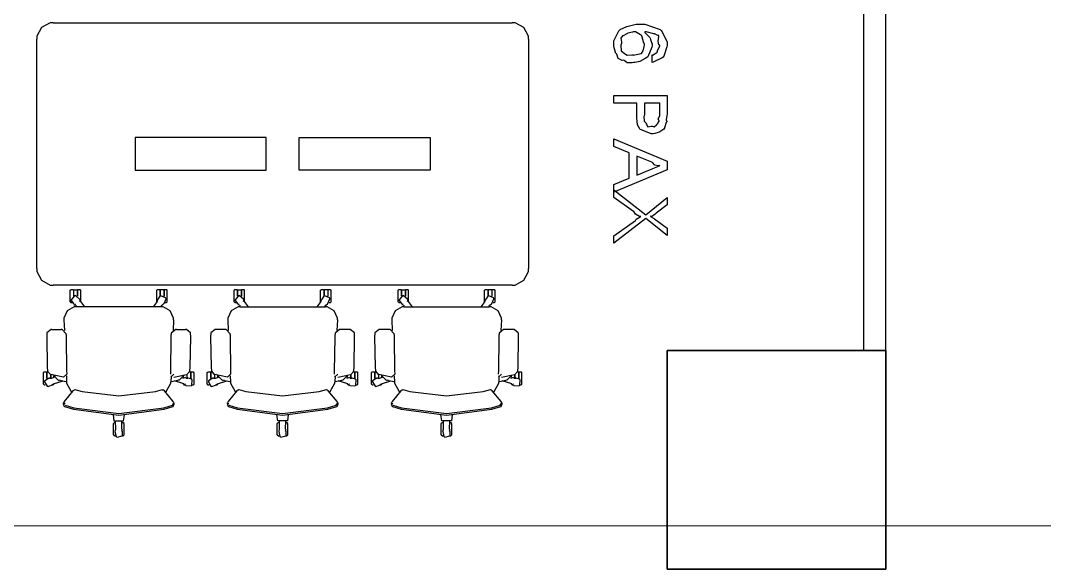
# Model space of a CAD drawing. Extents: x 0 to 23.4, y 0 to 16.5.
# Drawn here: x 2.847 to 4.076, y 3.893 to 4.548 of the extents above; entities that cross this region are included whole.
import ezdxf

# ---------------------------------------------------------------- set-up
doc = ezdxf.new("R2010")
doc.units = 0
doc.layers.get('0').update_dxf_attribs({"linetype": 'CONTINUOUS'})

msp = doc.modelspace()

# ---------------------------------------------------------------- linework, layer by layer
at = {"color": 0}
for points in [[(18.7013, 3.89535), (18.6972, 13.0263), (0.69781, 13.0186), (0.70171, 3.93983), (8.79883, 3.94336)], [(3.85915, 4.15142), (3.85915, 4.86051)], [(3.88542, 4.15142), (3.88542, 4.86051)], [(2.88585, 4.54492), (2.88232, 4.54492), (2.8719, 4.53917), (2.86615, 4.52875), (2.86615, 4.52522)], [(2.88585, 4.54492), (3.43701, 4.54492)], [(3.45665, 4.52522), (3.45665, 4.52875), (3.4509, 4.53917), (3.44049, 4.54492), (3.43701, 4.54492)], [(2.86615, 4.24968), (2.86615, 4.52522)], [(3.45665, 4.52522), (3.45665, 4.24968)], [(2.86615, 4.24968), (2.86615, 4.24621), (2.8719, 4.23579), (2.88232, 4.22999), (2.88585, 4.22999)], [(3.43701, 4.22999), (3.44049, 4.22999), (3.4509, 4.23579), (3.45665, 4.24621), (3.45665, 4.24968)], [(3.43701, 4.22999), (2.88585, 4.22999)], [(2.90647, 4.22374), (2.90744, 4.22467)], [(2.90647, 4.20985), (2.90647, 4.22374)], [(2.90744, 4.22467), (2.91, 4.22467)], [(2.91775, 4.2124), (2.91764, 4.21311), (2.91297, 4.21707), (2.91233, 4.21701), (2.91162, 4.21696), (2.90767, 4.21235), (2.90771, 4.21164), (2.90771, 4.21121), (2.91037, 4.20763), (2.91081, 4.20742)], [(2.91, 4.22439), (2.91026, 4.22467)], [(2.91026, 4.22439), (2.91026, 4.21642)], [(2.91054, 4.22439), (2.91054, 4.21653)], [(2.91054, 4.22439), (2.91493, 4.22439)], [(2.91493, 4.22439), (2.91493, 4.21653)], [(2.91515, 4.22439), (2.91542, 4.22467)], [(2.91515, 4.22439), (2.91515, 4.21642)], [(2.91542, 4.22467), (2.91797, 4.22467)], [(2.91797, 4.22374), (2.919, 4.22467)], [(2.919, 4.20975), (2.919, 4.22374)], [(3.01031, 4.22374), (3.01129, 4.22467)], [(3.01031, 4.20975), (3.01031, 4.22374)], [(3.01129, 4.22467), (3.01383, 4.22467)], [(3.01844, 4.20742), (3.01904, 4.20768), (3.02143, 4.21332), (3.02115, 4.21392), (3.02089, 4.21457), (3.01525, 4.2169), (3.0146, 4.21664), (3.01417, 4.21647), (3.01156, 4.21289), (3.01156, 4.2124)], [(3.01383, 4.22439), (3.01411, 4.22467)], [(3.01411, 4.22439), (3.01411, 4.21642)], [(3.01872, 4.22439), (3.01438, 4.22439)], [(3.01438, 4.22439), (3.01438, 4.21653)], [(3.01872, 4.22439), (3.01872, 4.21653)], [(3.01899, 4.22439), (3.01926, 4.22467)], [(3.01899, 4.22439), (3.01899, 4.21642)], [(3.01926, 4.22467), (3.02181, 4.22467)], [(3.02181, 4.22374), (3.02279, 4.22467)], [(3.02279, 4.20985), (3.02279, 4.22374)], [(3.10319, 4.22374), (3.10417, 4.22467)], [(3.10319, 4.20985), (3.10319, 4.22374)], [(3.10417, 4.22467), (3.10672, 4.22467)], [(3.11442, 4.2124), (3.11436, 4.21311), (3.10969, 4.21707), (3.10906, 4.21701), (3.10835, 4.21696), (3.10439, 4.21235), (3.10444, 4.21164), (3.10444, 4.21121), (3.1071, 4.20763), (3.10753, 4.20742)], [(3.10672, 4.22439), (3.10699, 4.22467)], [(3.10699, 4.22439), (3.10699, 4.21642)], [(3.10726, 4.22439), (3.1116, 4.22439)], [(3.10726, 4.22439), (3.10726, 4.21653)], [(3.1116, 4.22439), (3.1116, 4.21653)], [(3.11187, 4.22439), (3.11214, 4.22467)], [(3.11187, 4.22439), (3.11187, 4.21642)], [(3.11214, 4.22467), (3.11469, 4.22467)], [(3.11469, 4.22374), (3.11572, 4.22467)], [(3.11572, 4.20975), (3.11572, 4.22374)], [(3.20697, 4.22374), (3.20801, 4.22467)], [(3.20697, 4.20975), (3.20697, 4.22374)], [(3.20801, 4.22467), (3.21056, 4.22467)], [(3.21517, 4.20742), (3.21576, 4.20768), (3.21815, 4.21332), (3.21789, 4.21392), (3.21761, 4.21457), (3.21192, 4.2169), (3.21132, 4.21664), (3.21089, 4.21647), (3.20828, 4.21289), (3.20828, 4.2124)], [(3.21056, 4.22439), (3.21083, 4.22467)], [(3.21083, 4.22439), (3.21083, 4.21642)], [(3.21104, 4.22439), (3.21104, 4.21653)], [(3.21544, 4.22439), (3.21104, 4.22439)], [(3.21544, 4.22439), (3.21544, 4.21653)], [(3.21571, 4.22439), (3.21599, 4.22467)], [(3.21571, 4.22439), (3.21571, 4.21642)], [(3.21599, 4.22467), (3.21853, 4.22467)], [(3.21853, 4.22374), (3.21951, 4.22467)], [(3.21951, 4.20985), (3.21951, 4.22374)], [(3.30003, 4.22374), (3.301, 4.22467)], [(3.30003, 4.20985), (3.30003, 4.22374)], [(3.301, 4.22467), (3.30354, 4.22467)], [(3.31125, 4.2124), (3.31119, 4.21311), (3.30653, 4.21707), (3.30587, 4.21701), (3.30518, 4.21696), (3.30122, 4.21235), (3.30126, 4.21164), (3.30126, 4.21121), (3.30393, 4.20763), (3.30436, 4.20742)], [(3.30354, 4.22439), (3.30382, 4.22467)], [(3.30382, 4.22439), (3.30382, 4.21642)], [(3.3041, 4.22439), (3.30843, 4.22439)], [(3.3041, 4.22439), (3.3041, 4.21653)], [(3.30843, 4.22439), (3.30843, 4.21653)], [(3.30871, 4.22439), (3.30897, 4.22467)], [(3.30871, 4.22439), (3.30871, 4.21642)], [(3.30897, 4.22467), (3.31153, 4.22467)], [(3.31153, 4.22374), (3.31256, 4.22467)], [(3.31256, 4.20975), (3.31256, 4.22374)], [(3.40381, 4.22374), (3.40483, 4.22467)], [(3.40381, 4.20975), (3.40381, 4.22374)], [(3.40483, 4.22467), (3.40739, 4.22467)], [(3.412, 4.20742), (3.4126, 4.20768), (3.41499, 4.21332), (3.41471, 4.21392), (3.41444, 4.21457), (3.40881, 4.2169), (3.40815, 4.21664), (3.40771, 4.21647), (3.40511, 4.21289), (3.40511, 4.2124)], [(3.40739, 4.22439), (3.40767, 4.22467)], [(3.40767, 4.22439), (3.40767, 4.21642)], [(3.40793, 4.22439), (3.40793, 4.21653)], [(3.41228, 4.22439), (3.40793, 4.22439)], [(3.41228, 4.22439), (3.41228, 4.21653)], [(3.41254, 4.22439), (3.41282, 4.22467)], [(3.41254, 4.22439), (3.41254, 4.21642)], [(3.41282, 4.22467), (3.41536, 4.22467)], [(3.41536, 4.22374), (3.41635, 4.22467)], [(3.41635, 4.20985), (3.41635, 4.22374)], [(2.91331, 4.20372), (2.91118, 4.20367), (2.90283, 4.199), (2.89876, 4.19032), (2.89887, 4.18821), (2.89887, 4.18821), (2.89887, 4.18815), (2.89887, 4.18815)], [(2.90647, 4.20893), (2.90744, 4.20985)], [(2.90744, 4.20893), (2.90881, 4.20893)], [(2.91081, 4.20583), (2.91265, 4.20742)], [(2.91265, 4.20372), (2.91411, 4.20583)], [(3.016, 4.20372), (2.91314, 4.20372)], [(2.91775, 4.21018), (2.91868, 4.2124)], [(2.91868, 4.21018), (2.92339, 4.20372)], [(3.01064, 4.21018), (3.00586, 4.20372)], [(3.01064, 4.21018), (3.01156, 4.2124)], [(3.01514, 4.20372), (3.01665, 4.20583)], [(3.03039, 4.18815), (3.03043, 4.19021), (3.02642, 4.19894), (3.01812, 4.20367), (3.01606, 4.20372), (3.01606, 4.20372), (3.016, 4.20372), (3.016, 4.20372)], [(3.01665, 4.20583), (3.01844, 4.20742)], [(3.02051, 4.20893), (3.02181, 4.20893)], [(3.02181, 4.20893), (3.02279, 4.20985)], [(3.10997, 4.20372), (3.10792, 4.20367), (3.09956, 4.199), (3.09549, 4.19032), (3.0956, 4.18821), (3.0956, 4.18821), (3.0956, 4.18815), (3.0956, 4.18815)], [(3.10319, 4.20893), (3.10417, 4.20985)], [(3.10417, 4.20893), (3.10547, 4.20893)], [(3.10753, 4.20583), (3.10932, 4.20742)], [(3.10932, 4.20372), (3.11083, 4.20583)], [(3.10997, 4.20372), (3.21283, 4.20372)], [(3.11442, 4.21018), (3.11535, 4.2124)], [(3.11535, 4.21018), (3.12011, 4.20372)], [(3.20731, 4.21018), (3.20258, 4.20372)], [(3.20731, 4.21018), (3.20828, 4.2124)], [(3.21186, 4.20372), (3.21332, 4.20583)], [(3.22711, 4.18815), (3.22715, 4.19021), (3.22314, 4.19894), (3.21485, 4.20367), (3.21278, 4.20372), (3.21278, 4.20372), (3.21268, 4.20372), (3.21268, 4.20372)], [(3.21332, 4.20583), (3.21517, 4.20742)], [(3.21718, 4.20893), (3.21853, 4.20893)], [(3.21853, 4.20893), (3.21951, 4.20985)], [(3.30686, 4.20372), (3.30474, 4.20367), (3.29639, 4.199), (3.29232, 4.19032), (3.29243, 4.18821), (3.29243, 4.18821), (3.29243, 4.18815), (3.29243, 4.18815)], [(3.30003, 4.20893), (3.301, 4.20985)], [(3.301, 4.20893), (3.30236, 4.20893)], [(3.30436, 4.20583), (3.30621, 4.20742)], [(3.30621, 4.20372), (3.30767, 4.20583)], [(3.30686, 4.20372), (3.40967, 4.20372)], [(3.31125, 4.21018), (3.31218, 4.2124)], [(3.31218, 4.21018), (3.31694, 4.20372)], [(3.40419, 4.21018), (3.39942, 4.20372)], [(3.40419, 4.21018), (3.40511, 4.2124)], [(3.40869, 4.20372), (3.41015, 4.20583)], [(3.42393, 4.18815), (3.42399, 4.19021), (3.41997, 4.19894), (3.41168, 4.20367), (3.40961, 4.20372), (3.40961, 4.20372), (3.40956, 4.20372), (3.40956, 4.20372)], [(3.41015, 4.20583), (3.412, 4.20742)], [(3.41401, 4.20893), (3.41536, 4.20893)], [(3.41536, 4.20893), (3.41635, 4.20985)], [(2.89887, 4.18815), (2.89947, 4.17529)], [(3.03039, 4.18815), (3.02983, 4.17529)], [(3.0956, 4.18815), (3.09614, 4.17529)], [(3.22711, 4.18815), (3.22651, 4.17529)], [(3.29243, 4.18815), (3.29297, 4.17529)], [(3.42393, 4.18815), (3.42339, 4.17529)], [(2.87847, 4.17182), (2.87815, 4.16813), (2.87869, 4.13103), (2.87912, 4.12728)], [(2.88428, 4.1766), (2.88351, 4.17671), (2.87853, 4.17264), (2.87847, 4.17188), (2.87847, 4.17188), (2.87847, 4.17182), (2.87847, 4.17182)], [(2.88428, 4.1766), (2.89535, 4.17649)], [(2.90164, 4.17063), (2.90164, 4.17144), (2.89671, 4.17654), (2.89594, 4.17654), (2.89578, 4.17654), (2.89535, 4.17654), (2.89535, 4.17649)], [(2.90164, 4.17063), (2.90158, 4.16667), (2.90213, 4.12679), (2.90229, 4.12278)], [(3.02701, 4.12278), (3.02713, 4.12679), (3.02761, 4.16667), (3.02761, 4.17063)], [(3.0339, 4.17649), (3.0331, 4.1766), (3.02767, 4.17204), (3.02761, 4.17122), (3.02761, 4.17111), (3.02761, 4.17063), (3.02761, 4.17063)], [(3.0339, 4.17649), (3.04497, 4.1766)], [(3.05078, 4.17182), (3.05072, 4.17258), (3.04579, 4.17671), (3.04508, 4.1766), (3.04508, 4.1766), (3.04497, 4.1766), (3.04497, 4.1766)], [(3.05012, 4.12728), (3.05057, 4.13103), (3.05111, 4.16813), (3.05078, 4.17182)], [(3.07519, 4.17182), (3.07488, 4.16813), (3.07542, 4.13103), (3.07585, 4.12728)], [(3.081, 4.1766), (3.08024, 4.17671), (3.07525, 4.17264), (3.07519, 4.17188), (3.07519, 4.17188), (3.07519, 4.17182), (3.07519, 4.17182)], [(3.09207, 4.17649), (3.081, 4.1766)], [(3.09836, 4.17063), (3.09836, 4.17144), (3.09343, 4.17654), (3.09267, 4.17654), (3.0925, 4.17654), (3.09207, 4.17654), (3.09207, 4.17649)], [(3.09836, 4.17063), (3.09831, 4.16667), (3.09885, 4.12679), (3.09896, 4.12278)], [(3.22368, 4.12278), (3.22379, 4.12679), (3.22433, 4.16667), (3.22433, 4.17063)], [(3.23062, 4.17649), (3.22982, 4.1766), (3.22439, 4.17204), (3.22433, 4.17122), (3.22433, 4.17111), (3.22433, 4.17063), (3.22433, 4.17063)], [(3.24169, 4.1766), (3.23062, 4.17649)], [(3.2475, 4.17182), (3.24744, 4.17258), (3.24251, 4.17671), (3.24181, 4.1766), (3.24181, 4.1766), (3.24169, 4.1766), (3.24169, 4.1766)], [(3.24685, 4.12728), (3.24729, 4.13103), (3.24783, 4.16813), (3.2475, 4.17182)], [(3.27203, 4.17182), (3.27169, 4.16813), (3.27225, 4.13103), (3.27268, 4.12728)], [(3.27783, 4.1766), (3.27707, 4.17671), (3.27208, 4.17264), (3.27203, 4.17188), (3.27203, 4.17188), (3.27203, 4.17182), (3.27203, 4.17182)], [(3.2889, 4.17649), (3.27783, 4.1766)], [(3.29519, 4.17063), (3.29519, 4.17144), (3.29025, 4.17654), (3.2895, 4.17654), (3.28933, 4.17654), (3.2889, 4.17654), (3.2889, 4.17649)], [(3.29519, 4.17063), (3.29514, 4.16667), (3.29568, 4.12679), (3.29585, 4.12278)], [(3.42057, 4.12278), (3.42068, 4.12679), (3.42117, 4.16667), (3.42117, 4.17063)], [(3.42746, 4.17649), (3.42665, 4.1766), (3.42122, 4.17204), (3.42117, 4.17122), (3.42117, 4.17111), (3.42117, 4.17063), (3.42117, 4.17063)], [(3.43853, 4.1766), (3.42746, 4.17649)], [(3.44433, 4.17182), (3.44428, 4.17258), (3.43935, 4.17671), (3.43864, 4.1766), (3.43864, 4.1766), (3.43853, 4.1766), (3.43853, 4.1766)], [(3.44368, 4.12728), (3.44413, 4.13103), (3.44467, 4.16813), (3.44433, 4.17182)], [(2.87429, 4.12489), (2.87528, 4.12587)], [(2.87429, 4.11106), (2.87429, 4.12489)], [(2.87528, 4.12587), (2.87782, 4.12587)], [(2.88172, 4.11806), (2.88103, 4.11822), (2.87582, 4.11507), (2.87565, 4.11436), (2.87549, 4.11372), (2.87869, 4.10851), (2.87939, 4.10835), (2.87983, 4.10824), (2.884, 4.10965), (2.88433, 4.10997)], [(2.87782, 4.1256), (2.8781, 4.12587)], [(2.8781, 4.1256), (2.8781, 4.11757)], [(2.87836, 4.1256), (2.87836, 4.11774)], [(2.87836, 4.1256), (2.87956, 4.1256)], [(2.87912, 4.12728), (2.87912, 4.12674), (2.88265, 4.12272), (2.88325, 4.12261)], [(2.88172, 4.118), (2.88411, 4.11828)], [(2.88271, 4.12272), (2.88271, 4.118)], [(2.88297, 4.12267), (2.88297, 4.11806)], [(2.89854, 4.11951), (2.88325, 4.12261)], [(2.88411, 4.11828), (2.88758, 4.11942)], [(2.88639, 4.12196), (2.88656, 4.12125), (2.89171, 4.11626), (2.89247, 4.11604)], [(2.88683, 4.11919), (2.88683, 4.12082)], [(2.89854, 4.11947), (2.90229, 4.12278)], [(2.90175, 4.12093), (2.90207, 4.11339)], [(3.02701, 4.11947), (3.03071, 4.12278)], [(3.0275, 4.12093), (3.02718, 4.11339)], [(3.03071, 4.11951), (3.04601, 4.12261)], [(3.03678, 4.11604), (3.03749, 4.11626), (3.04264, 4.12125), (3.04286, 4.12196)], [(3.04167, 4.11828), (3.04514, 4.11942)], [(3.04249, 4.11919), (3.04249, 4.12082)], [(3.04492, 4.10997), (3.04536, 4.10949), (3.05143, 4.10894), (3.05197, 4.10938), (3.05246, 4.10986), (3.05296, 4.116), (3.05251, 4.11649), (3.05219, 4.11686), (3.04801, 4.11822), (3.04758, 4.11806)], [(3.04514, 4.118), (3.04758, 4.11828)], [(3.04601, 4.12261), (3.04656, 4.12272), (3.05007, 4.12674), (3.05012, 4.12728)], [(3.04628, 4.12267), (3.04628, 4.11806)], [(3.04656, 4.12272), (3.04656, 4.118)], [(3.04969, 4.1256), (3.05089, 4.1256)], [(3.05089, 4.1256), (3.05089, 4.11774)], [(3.05117, 4.1256), (3.05143, 4.12587)], [(3.05117, 4.1256), (3.05117, 4.11757)], [(3.05143, 4.12587), (3.05399, 4.12587)], [(3.05399, 4.12489), (3.05501, 4.12587)], [(3.05501, 4.11106), (3.05501, 4.12489)], [(3.07096, 4.12489), (3.072, 4.12587)], [(3.07096, 4.11106), (3.07096, 4.12489)], [(3.072, 4.12587), (3.07454, 4.12587)], [(3.0784, 4.11806), (3.07769, 4.11822), (3.07254, 4.11507), (3.07238, 4.11436), (3.07221, 4.11372), (3.07536, 4.10851), (3.07607, 4.10835), (3.0765, 4.10824), (3.08074, 4.10965), (3.08106, 4.10997)], [(3.07454, 4.1256), (3.07482, 4.12587)], [(3.07482, 4.1256), (3.07482, 4.11757)], [(3.07508, 4.1256), (3.07628, 4.1256)], [(3.07508, 4.1256), (3.07508, 4.11774)], [(3.07585, 4.12728), (3.07585, 4.12674), (3.07937, 4.12272), (3.07997, 4.12261)], [(3.0784, 4.118), (3.08083, 4.11828)], [(3.07943, 4.12272), (3.07943, 4.118)], [(3.07969, 4.12267), (3.07969, 4.11806)], [(3.09526, 4.11951), (3.07997, 4.12261)], [(3.08083, 4.11828), (3.08431, 4.11942)], [(3.08311, 4.12196), (3.08328, 4.12125), (3.08843, 4.11626), (3.08919, 4.11604)], [(3.0835, 4.11919), (3.0835, 4.12082)], [(3.09526, 4.11947), (3.09896, 4.12278)], [(3.09847, 4.12093), (3.09879, 4.11339)], [(3.22368, 4.11947), (3.22743, 4.12278)], [(3.22424, 4.12093), (3.2239, 4.11339)], [(3.22743, 4.11951), (3.24274, 4.12261)], [(3.23351, 4.11604), (3.23421, 4.11626), (3.23936, 4.12125), (3.23958, 4.12196)], [(3.23839, 4.11828), (3.24186, 4.11942)], [(3.23921, 4.11919), (3.23921, 4.12082)], [(3.24164, 4.10997), (3.24208, 4.10949), (3.24815, 4.10894), (3.24869, 4.10938), (3.24918, 4.10986), (3.24968, 4.116), (3.24924, 4.11649), (3.24892, 4.11686), (3.24468, 4.11822), (3.24425, 4.11806)], [(3.24186, 4.118), (3.24425, 4.11828)], [(3.24274, 4.12261), (3.24328, 4.12272), (3.24681, 4.12674), (3.24685, 4.12728)], [(3.243, 4.12267), (3.243, 4.11806)], [(3.24328, 4.12272), (3.24328, 4.118)], [(3.24642, 4.1256), (3.24761, 4.1256)], [(3.24761, 4.1256), (3.24761, 4.11774)], [(3.24789, 4.1256), (3.24815, 4.12587)], [(3.24789, 4.1256), (3.24789, 4.11757)], [(3.24815, 4.12587), (3.25071, 4.12587)], [(3.25071, 4.12489), (3.25168, 4.12587)], [(3.25168, 4.11106), (3.25168, 4.12489)], [(3.26785, 4.12489), (3.26882, 4.12587)], [(3.26785, 4.11106), (3.26785, 4.12489)], [(3.26882, 4.12587), (3.27138, 4.12587)], [(3.27528, 4.11806), (3.27458, 4.11822), (3.26938, 4.11507), (3.26921, 4.11436), (3.26904, 4.11372), (3.27225, 4.10851), (3.27294, 4.10835), (3.27339, 4.10824), (3.27756, 4.10965), (3.27789, 4.10997)], [(3.27138, 4.1256), (3.27165, 4.12587)], [(3.27165, 4.1256), (3.27165, 4.11757)], [(3.27192, 4.1256), (3.27311, 4.1256)], [(3.27192, 4.1256), (3.27192, 4.11774)], [(3.27268, 4.12728), (3.27268, 4.12674), (3.27621, 4.12272), (3.27681, 4.12261)], [(3.27528, 4.118), (3.27767, 4.11828)], [(3.27626, 4.12272), (3.27626, 4.118)], [(3.27653, 4.12267), (3.27653, 4.11806)], [(3.2921, 4.11951), (3.27681, 4.12261)], [(3.27767, 4.11828), (3.28114, 4.11942)], [(3.27994, 4.12196), (3.28011, 4.12125), (3.28526, 4.11626), (3.28603, 4.11604)], [(3.28033, 4.11919), (3.28033, 4.12082)], [(3.2921, 4.11947), (3.29585, 4.12278)], [(3.29531, 4.12093), (3.29563, 4.11339)], [(3.42057, 4.11947), (3.42426, 4.12278)], [(3.42106, 4.12093), (3.42074, 4.11339)], [(3.42426, 4.11951), (3.43956, 4.12261)], [(3.43033, 4.11604), (3.43104, 4.11626), (3.43619, 4.12125), (3.43642, 4.12196)], [(3.43522, 4.11828), (3.43869, 4.11942)], [(3.43604, 4.11919), (3.43604, 4.12082)], [(3.43847, 4.10997), (3.43892, 4.10949), (3.44499, 4.10894), (3.44553, 4.10938), (3.44601, 4.10986), (3.4465, 4.116), (3.44607, 4.11649), (3.44575, 4.11686), (3.44157, 4.11822), (3.44114, 4.11806)], [(3.43869, 4.118), (3.44114, 4.11828)], [(3.43956, 4.12261), (3.44011, 4.12272), (3.44362, 4.12674), (3.44368, 4.12728)], [(3.43983, 4.12267), (3.43983, 4.11806)], [(3.44011, 4.12272), (3.44011, 4.118)], [(3.44325, 4.1256), (3.44444, 4.1256)], [(3.44444, 4.1256), (3.44444, 4.11774)], [(3.44472, 4.1256), (3.44499, 4.12587)], [(3.44472, 4.1256), (3.44472, 4.11757)], [(3.44499, 4.12587), (3.44754, 4.12587)], [(3.44754, 4.12489), (3.44851, 4.12587)], [(3.44851, 4.11106), (3.44851, 4.12489)], [(2.87429, 4.11008), (2.87528, 4.11106)], [(2.87528, 4.11008), (2.87646, 4.11008)], [(2.88433, 4.10997), (2.88639, 4.11122)], [(2.8846, 4.11008), (2.88579, 4.11008)], [(2.88579, 4.11008), (2.88683, 4.11106)], [(2.88639, 4.11122), (2.89789, 4.11481)], [(2.88683, 4.11106), (2.88683, 4.11133)], [(2.89247, 4.11546), (2.89492, 4.11604)], [(2.89492, 4.11546), (2.89546, 4.11535), (2.90132, 4.11431), (2.90192, 4.11421)], [(2.90196, 4.11339), (2.90201, 4.11219), (2.90744, 4.10211), (2.90842, 4.1014)], [(3.02078, 4.10146), (3.02171, 4.10215), (3.02713, 4.11219), (3.02718, 4.11339)], [(3.02735, 4.11421), (3.02794, 4.11431), (3.03375, 4.11535), (3.03435, 4.11546)], [(3.04286, 4.11122), (3.03142, 4.11481)], [(3.03435, 4.11546), (3.03678, 4.11604)], [(3.04249, 4.11106), (3.04249, 4.11133)], [(3.04249, 4.11008), (3.04346, 4.11106)], [(3.04286, 4.10997), (3.04492, 4.11122)], [(3.04346, 4.11008), (3.04465, 4.11008)], [(3.05279, 4.11008), (3.05399, 4.11008)], [(3.05399, 4.11008), (3.05501, 4.11106)], [(3.07096, 4.11008), (3.072, 4.11106)], [(3.072, 4.11008), (3.07319, 4.11008)], [(3.08106, 4.10997), (3.08311, 4.11122)], [(3.08132, 4.11008), (3.08251, 4.11008)], [(3.08251, 4.11008), (3.0835, 4.11106)], [(3.08311, 4.11122), (3.09457, 4.11481)], [(3.0835, 4.11106), (3.0835, 4.11133)], [(3.08919, 4.11546), (3.09164, 4.11604)], [(3.09164, 4.11546), (3.09218, 4.11535), (3.09804, 4.11431), (3.09864, 4.11421)], [(3.09879, 4.11339), (3.09885, 4.11219), (3.10422, 4.10215), (3.10519, 4.10146)], [(3.21756, 4.1014), (3.21853, 4.10211), (3.22396, 4.11219), (3.22401, 4.11339)], [(3.22407, 4.11421), (3.22461, 4.11431), (3.23047, 4.11535), (3.23107, 4.11546)], [(3.23958, 4.11122), (3.22808, 4.11481)], [(3.23107, 4.11546), (3.23351, 4.11604)], [(3.23921, 4.11106), (3.23921, 4.11133)], [(3.23921, 4.11008), (3.24018, 4.11106)], [(3.23958, 4.10997), (3.24164, 4.11122)], [(3.24018, 4.11008), (3.24137, 4.11008)], [(3.24951, 4.11008), (3.25071, 4.11008)], [(3.25071, 4.11008), (3.25168, 4.11106)], [(3.26785, 4.11008), (3.26882, 4.11106)], [(3.26882, 4.11008), (3.27001, 4.11008)], [(3.27789, 4.10997), (3.27994, 4.11122)], [(3.27815, 4.11008), (3.27935, 4.11008)], [(3.27935, 4.11008), (3.28033, 4.11106)], [(3.27994, 4.11122), (3.29144, 4.11481)], [(3.28033, 4.11106), (3.28033, 4.11133)], [(3.28603, 4.11546), (3.28847, 4.11604)], [(3.28847, 4.11546), (3.28901, 4.11535), (3.29486, 4.11431), (3.29546, 4.11421)], [(3.29563, 4.11339), (3.29568, 4.11219), (3.30106, 4.10215), (3.30203, 4.10146)], [(3.41439, 4.1014), (3.41536, 4.10211), (3.42085, 4.11219), (3.4209, 4.11339)], [(3.4209, 4.11421), (3.4215, 4.11431), (3.42731, 4.11535), (3.4279, 4.11546)], [(3.43642, 4.11122), (3.42492, 4.11481)], [(3.4279, 4.11546), (3.43033, 4.11604)], [(3.43604, 4.11106), (3.43604, 4.11133)], [(3.43604, 4.11008), (3.43701, 4.11106)], [(3.43642, 4.10997), (3.43847, 4.11122)], [(3.43701, 4.11008), (3.43821, 4.11008)], [(3.44635, 4.11008), (3.44754, 4.11008)], [(3.44754, 4.11008), (3.44851, 4.11106)], [(2.91097, 4.10389), (2.90972, 4.10275), (2.89919, 4.08996), (2.89833, 4.08849)], [(2.91097, 4.10389), (2.91206, 4.10465)], [(2.91206, 4.10465), (2.92063, 4.10211), (2.96463, 4.0969), (3.00863, 4.10211), (3.01719, 4.10465)], [(3.01719, 4.10389), (3.01828, 4.10465)], [(3.03093, 4.08849), (3.03, 4.08996), (3.01947, 4.10275), (3.01828, 4.10389)], [(3.10769, 4.10389), (3.10644, 4.10275), (3.09592, 4.08996), (3.09506, 4.08849)], [(3.10769, 4.10389), (3.10878, 4.10465)], [(3.10878, 4.10465), (3.11735, 4.10211), (3.16135, 4.0969), (3.20535, 4.10211), (3.21392, 4.10465)], [(3.21392, 4.10389), (3.215, 4.10465)], [(3.22765, 4.08849), (3.22672, 4.08996), (3.21619, 4.10275), (3.215, 4.10389)], [(3.30453, 4.10389), (3.30328, 4.10275), (3.29275, 4.08996), (3.29189, 4.08849)], [(3.30453, 4.10389), (3.30561, 4.10465)], [(3.30561, 4.10465), (3.31418, 4.10211), (3.35818, 4.0969), (3.40218, 4.10211), (3.41075, 4.10465)], [(3.41075, 4.10389), (3.41183, 4.10465)], [(3.42449, 4.08849), (3.42356, 4.08996), (3.41303, 4.10275), (3.41183, 4.10389)], [(2.89833, 4.08849), (2.89806, 4.08817), (2.89871, 4.08469), (2.89908, 4.08447), (2.89908, 4.08447), (2.89962, 4.08421), (2.89968, 4.08415)], [(2.89833, 4.08572), (2.90018, 4.08849)], [(2.89968, 4.08415), (2.91021, 4.08074), (2.96463, 4.07389), (3.01904, 4.08074), (3.02962, 4.08415)], [(2.90018, 4.08572), (2.91064, 4.08236), (2.96463, 4.07553), (3.01861, 4.08236), (3.02908, 4.08572)], [(3.02908, 4.08572), (3.03093, 4.08849)], [(3.02962, 4.08415), (3.02994, 4.08431), (3.03136, 4.08751), (3.03125, 4.08789), (3.03119, 4.08794), (3.03093, 4.08849), (3.03093, 4.08849)], [(3.09506, 4.08849), (3.09478, 4.08817), (3.09543, 4.08469), (3.09576, 4.08447), (3.09581, 4.08447), (3.09636, 4.08421), (3.0964, 4.08415)], [(3.09506, 4.08572), (3.0969, 4.08849)], [(3.0964, 4.08415), (3.10693, 4.08074), (3.16135, 4.07389), (3.21571, 4.08074), (3.22629, 4.08415)], [(3.0969, 4.08572), (3.10736, 4.08236), (3.16135, 4.07553), (3.21533, 4.08236), (3.22581, 4.08572)], [(3.22581, 4.08572), (3.22765, 4.08849)], [(3.22629, 4.08415), (3.22667, 4.08431), (3.22808, 4.08751), (3.22797, 4.08789), (3.22792, 4.08794), (3.22765, 4.08849), (3.22765, 4.08849)], [(3.29189, 4.08849), (3.29161, 4.08817), (3.29226, 4.08469), (3.29264, 4.08447), (3.29264, 4.08447), (3.29318, 4.08421), (3.29324, 4.08415)], [(3.29189, 4.08572), (3.29372, 4.08849)], [(3.29324, 4.08415), (3.30376, 4.08074), (3.35818, 4.07389), (3.41254, 4.08074), (3.42312, 4.08415)], [(3.29372, 4.08572), (3.30419, 4.08236), (3.35818, 4.07553), (3.41217, 4.08236), (3.42264, 4.08572)], [(3.42264, 4.08572), (3.42449, 4.08849)], [(3.42312, 4.08415), (3.4235, 4.08431), (3.42492, 4.08751), (3.42481, 4.08789), (3.42475, 4.08794), (3.42449, 4.08849), (3.42449, 4.08849)], [(2.95785, 4.07394), (2.95888, 4.06711), (2.97043, 4.06711), (2.9714, 4.07394)], [(3.16812, 4.07394), (3.16715, 4.06711), (3.15554, 4.06711), (3.15457, 4.07394)], [(3.36496, 4.07394), (3.36399, 4.06711), (3.35238, 4.06711), (3.3514, 4.07394)], [(2.95844, 4.06375), (2.95942, 4.06472)], [(2.95844, 4.04992), (2.95844, 4.06375)], [(2.95942, 4.06472), (2.96094, 4.06472)], [(2.96039, 4.05469), (2.96099, 4.05701)], [(2.96099, 4.05701), (2.96089, 4.06711)], [(2.96843, 4.05701), (2.96847, 4.06711)], [(2.96843, 4.05469), (2.96897, 4.05701)], [(2.96847, 4.06472), (2.96994, 4.06472)], [(2.96994, 4.06375), (2.97097, 4.06472)], [(2.97097, 4.04992), (2.97097, 4.06375)], [(3.155, 4.06375), (3.15603, 4.06472)], [(3.155, 4.04992), (3.155, 4.06375)], [(3.15603, 4.06472), (3.1575, 4.06472)], [(3.15701, 4.05469), (3.15756, 4.05701)], [(3.15756, 4.05701), (3.1575, 4.06711)], [(3.16499, 4.05701), (3.1651, 4.06711)], [(3.16499, 4.05469), (3.16558, 4.05701)], [(3.16504, 4.06472), (3.16656, 4.06472)], [(3.16656, 4.06375), (3.16754, 4.06472)], [(3.16754, 4.04992), (3.16754, 4.06375)], [(3.35183, 4.06375), (3.35286, 4.06472)], [(3.35183, 4.04992), (3.35183, 4.06375)], [(3.35286, 4.06472), (3.35433, 4.06472)], [(3.35385, 4.05469), (3.35439, 4.05701)], [(3.35439, 4.05701), (3.35433, 4.06711)], [(3.36182, 4.05701), (3.36193, 4.06711)], [(3.36182, 4.05469), (3.36242, 4.05701)], [(3.36193, 4.06472), (3.36339, 4.06472)], [(3.36339, 4.06375), (3.36436, 4.06472)], [(3.36436, 4.04992), (3.36436, 4.06375)], [(2.95844, 4.04893), (2.95942, 4.04992)], [(2.95942, 4.04893), (2.96061, 4.04893)], [(2.96039, 4.05469), (2.96001, 4.0541), (2.96149, 4.04818), (2.96208, 4.04779), (2.96268, 4.04747), (2.96858, 4.04889), (2.96897, 4.04943), (2.96918, 4.04986), (2.96918, 4.05431), (2.96897, 4.05469)], [(2.96875, 4.04893), (2.96994, 4.04893)], [(2.96994, 4.04893), (2.97097, 4.04992)], [(3.155, 4.04893), (3.15603, 4.04992)], [(3.15603, 4.04893), (3.15722, 4.04893)], [(3.15701, 4.05469), (3.15662, 4.0541), (3.15804, 4.04818), (3.15864, 4.04779), (3.15924, 4.04747), (3.16521, 4.04889), (3.16558, 4.04943), (3.16581, 4.04986), (3.16581, 4.05431), (3.16558, 4.05469)], [(3.16536, 4.04893), (3.16656, 4.04893)], [(3.16656, 4.04893), (3.16754, 4.04992)], [(3.35183, 4.04893), (3.35286, 4.04992)], [(3.35286, 4.04893), (3.35406, 4.04893)], [(3.35385, 4.05469), (3.35346, 4.0541), (3.35493, 4.04818), (3.35553, 4.04779), (3.35607, 4.04747), (3.36203, 4.04889), (3.36242, 4.04943), (3.36262, 4.04986), (3.36262, 4.05431), (3.36242, 4.05469)], [(3.36219, 4.04893), (3.36339, 4.04893)], [(3.36339, 4.04893), (3.36436, 4.04992)]]:
    msp.add_lwpolyline(points, dxfattribs=at)
for points in [[(3.60482, 4.49718), (3.60482, 4.50629), (3.60514, 4.50613), (3.61057, 4.50922), (3.61089, 4.50956), (3.61089, 4.50956), (3.61187, 4.51243), (3.61393, 4.51665), (3.61393, 4.51801), (3.61307, 4.51839), (3.61199, 4.52268), (3.61301, 4.52849), (3.61285, 4.52974), (3.61171, 4.52962), (3.60856, 4.53108), (3.60807, 4.53147), (3.60699, 4.53163), (3.59765, 4.53386), (3.59614, 4.53386), (3.59608, 4.53299), (3.60226, 4.52724), (3.60265, 4.52647), (3.60281, 4.52485), (3.60482, 4.5191), (3.60482, 4.51714), (3.60444, 4.51563), (3.59956, 4.50401), (3.59853, 4.50304), (3.59651, 4.50196), (3.58996, 4.49849), (3.58431, 4.49718), (3.58247, 4.49718), (3.58083, 4.49653), (3.57493, 4.49669), (3.57124, 4.49957), (3.57032, 4.5), (3.56901, 4.49962), (3.56401, 4.50185), (3.56233, 4.507), (3.56185, 4.50782), (3.56114, 4.50808), (3.55903, 4.51622), (3.55903, 4.51888), (3.55903, 4.52322), (3.56478, 4.53515), (3.56597, 4.53624), (3.56657, 4.53678), (3.57449, 4.54042), (3.58567, 4.54297), (3.58942, 4.54297), (3.59603, 4.54297), (3.61447, 4.53668), (3.61589, 4.53537), (3.61697, 4.53375), (3.62304, 4.52149), (3.62304, 4.51736), (3.62235, 4.51585), (3.61887, 4.50461), (3.61806, 4.50369), (3.61697, 4.50261), (3.60622, 4.4974), (3.60482, 4.49718)], [(3.58268, 4.53386), (3.58122, 4.53347), (3.57585, 4.53244), (3.57531, 4.53212), (3.57449, 4.53157), (3.57021, 4.52929), (3.56988, 4.52908), (3.56912, 4.52897), (3.56722, 4.52615), (3.56814, 4.52138), (3.56814, 4.51975), (3.56743, 4.51785), (3.56787, 4.51118), (3.57118, 4.50831), (3.57183, 4.50803), (3.57178, 4.50792), (3.57476, 4.50592), (3.58035, 4.50629), (3.58225, 4.50629), (3.58251, 4.50592), (3.59142, 4.50776), (3.59201, 4.50803), (3.59201, 4.50803), (3.59407, 4.51096), (3.59571, 4.51774), (3.59571, 4.51997), (3.59494, 4.52051), (3.59261, 4.52908), (3.59201, 4.52974), (3.59099, 4.53039), (3.58475, 4.53386), (3.58268, 4.53386)], [(3.55903, 4.45747), (3.62304, 4.45747), (3.62304, 4.4349), (3.62244, 4.43338), (3.62185, 4.42839), (3.62267, 4.42632), (3.62261, 4.42578), (3.62181, 4.42497), (3.6199, 4.41872), (3.61957, 4.41818), (3.61876, 4.4171), (3.61415, 4.41374), (3.6135, 4.41342), (3.61208, 4.41303), (3.60796, 4.41183), (3.6059, 4.41168), (3.60525, 4.41168), (3.60357, 4.41162), (3.59289, 4.41569), (3.59201, 4.41644), (3.59065, 4.41678), (3.58724, 4.42231), (3.58658, 4.43061), (3.58658, 4.43338), (3.58658, 4.44835), (3.55903, 4.44835), (3.55903, 4.45747)], [(3.59571, 4.44835), (3.59571, 4.43403), (3.59506, 4.43246), (3.59517, 4.42681), (3.59765, 4.42437), (3.5981, 4.42383), (3.59782, 4.42312), (3.59961, 4.41997), (3.60368, 4.42079), (3.60504, 4.42079), (3.60508, 4.42051), (3.60742, 4.42008), (3.61008, 4.42242), (3.61046, 4.42275), (3.61046, 4.42275), (3.61117, 4.42333), (3.61339, 4.42686), (3.6135, 4.42731), (3.61312, 4.42736), (3.61219, 4.42958), (3.61393, 4.43294), (3.61393, 4.43403), (3.61393, 4.44835), (3.59571, 4.44835)], [(2.98426, 4.36778), (3.14171, 4.36778), (3.14171, 4.40712), (2.98426, 4.40712), (2.98426, 4.36778)], [(3.33854, 4.36778), (3.1811, 4.36778), (3.1811, 4.40712), (3.33854, 4.40712), (3.33854, 4.36778)], [(3.55903, 4.40543), (3.62304, 4.37875), (3.62304, 4.36811), (3.55903, 4.34142), (3.55903, 4.35053), (3.57726, 4.35835), (3.57726, 4.38851), (3.55903, 4.39632), (3.55903, 4.40543)], [(3.58658, 4.38482), (3.58658, 4.36203), (3.60482, 4.36963), (3.60579, 4.36968), (3.61372, 4.37326), (3.61393, 4.37332), (3.61263, 4.37294), (3.60813, 4.37392), (3.60536, 4.37701), (3.60439, 4.37744), (3.58658, 4.38482)], [(3.55903, 4.34429), (3.59744, 4.31435), (3.62304, 4.33518), (3.62304, 4.32607), (3.6096, 4.31629), (3.6084, 4.31506), (3.60406, 4.31196), (3.60308, 4.31299), (3.60286, 4.31304), (3.60286, 4.31212), (3.60721, 4.30985), (3.60786, 4.30935), (3.62304, 4.29829), (3.62304, 4.28939), (3.59744, 4.31), (3.55903, 4.28028), (3.55903, 4.28917), (3.58485, 4.30761), (3.58485, 4.30761), (3.58589, 4.30892), (3.59039, 4.31168), (3.59115, 4.31218), (3.58957, 4.31222), (3.58485, 4.31506), (3.5829, 4.31808), (3.58268, 4.31825), (3.55903, 4.33518), (3.55903, 4.34429)], [(3.88542, 4.15142), (3.88553, 3.88894), (3.62304, 3.88883), (3.62294, 4.15132), (3.88542, 4.15142)], [(3.88542, 4.15142), (3.88553, 3.88894), (3.62304, 3.88883), (3.62294, 4.15132), (3.88542, 4.15142)], [(3.62294, 4.15132), (3.62304, 3.88883), (3.88553, 3.88894), (3.88542, 4.15142), (3.62294, 4.15132)]]:
    msp.add_lwpolyline(points, close=True, dxfattribs=at)

doc.saveas('drawing.dxf')
